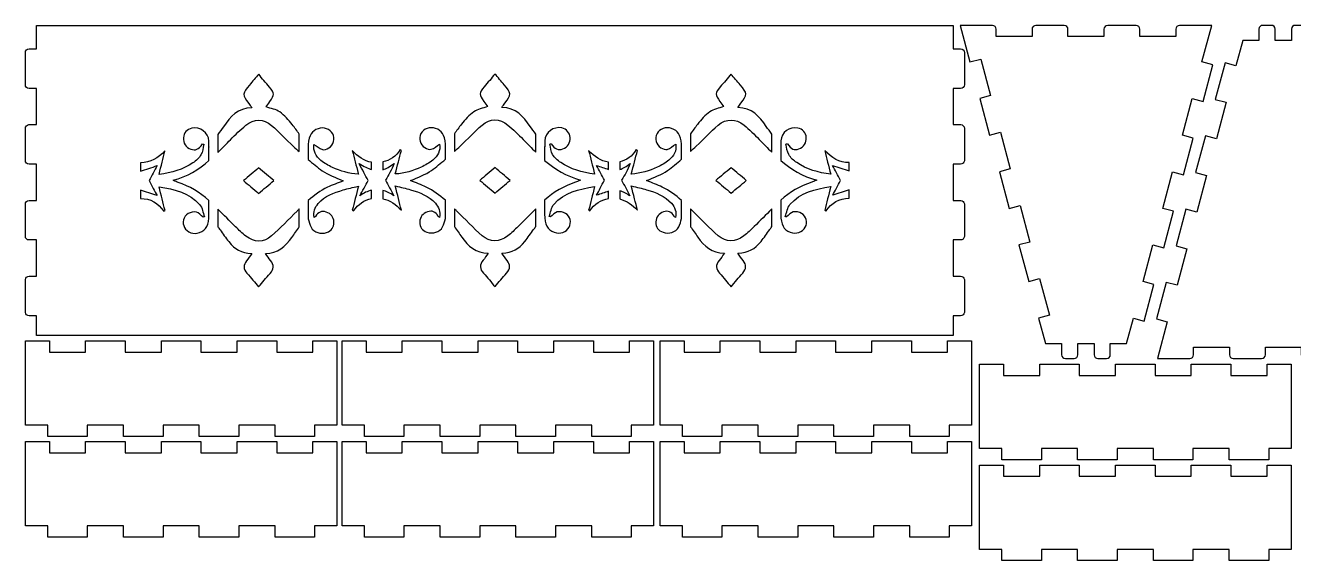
# Model space of a CAD drawing. Extents: x 4 to 934, y -398 to -4.
# Drawn here: x 4.2 to 341.9, y -397.6 to -255.1 of the extents above; entities that cross this region are included whole.
import ezdxf

# ---------------------------------------------------------------- set-up
doc = ezdxf.new("R2010")
doc.units = 0
doc.header["$MEASUREMENT"] = 0
doc.layers.add('LAYER_1', color=7, linetype='CONTINUOUS')

msp = doc.modelspace()

# ---------------------------------------------------------------- linework, layer by layer
at = {"layer": 'LAYER_1'}
for points in [[(4.23, -339.06), (10.63, -339.05), (10.63, -342.05), (20.27, -342.05), (20.27, -339.05), (30.8, -339.05), (30.8, -342.05), (40.45, -342.05), (40.45, -339.05), (50.97, -339.05), (50.97, -342.05), (60.62, -342.05), (60.62, -339.05), (71.14, -339.05), (71.14, -342.05), (80.79, -342.05), (80.79, -339.05), (87.18, -339.06), (87.18, -361.51), (81.23, -361.51), (81.23, -364.51), (70.7, -364.51), (70.7, -361.51), (61.06, -361.51), (61.06, -364.51), (50.53, -364.51), (50.53, -361.51), (40.89, -361.51), (40.89, -364.51), (30.36, -364.51), (30.36, -361.51), (20.71, -361.51), (20.71, -364.51), (10.19, -364.51), (10.19, -361.51), (4.23, -361.51), (4.23, -339.06)], [(88.55, -339.06), (94.95, -339.05), (94.95, -342.05), (104.59, -342.05), (104.59, -339.05), (115.12, -339.05), (115.12, -342.05), (124.77, -342.05), (124.77, -339.05), (135.29, -339.05), (135.29, -342.05), (144.94, -342.05), (144.94, -339.05), (155.46, -339.05), (155.46, -342.05), (165.11, -342.05), (165.11, -339.05), (171.5, -339.06), (171.5, -361.51), (165.55, -361.51), (165.55, -364.51), (155.02, -364.51), (155.02, -361.51), (145.38, -361.51), (145.38, -364.51), (134.85, -364.51), (134.85, -361.51), (125.2, -361.51), (125.21, -364.51), (114.68, -364.51), (114.68, -361.51), (105.03, -361.51), (105.03, -364.51), (94.51, -364.51), (94.51, -361.51), (88.55, -361.51), (88.55, -339.06)], [(173.22, -339.06), (179.61, -339.05), (179.61, -342.05), (189.26, -342.05), (189.26, -339.05), (199.79, -339.05), (199.79, -342.05), (209.43, -342.05), (209.43, -339.05), (219.96, -339.05), (219.96, -342.05), (229.6, -342.05), (229.6, -339.05), (240.13, -339.05), (240.13, -342.05), (249.78, -342.05), (249.78, -339.05), (256.17, -339.06), (256.17, -361.51), (250.22, -361.51), (250.22, -364.51), (239.69, -364.51), (239.69, -361.51), (230.04, -361.51), (230.04, -364.51), (219.52, -364.51), (219.52, -361.51), (209.87, -361.51), (209.87, -364.51), (199.35, -364.51), (199.35, -361.51), (189.7, -361.51), (189.7, -364.51), (179.17, -364.51), (179.17, -361.51), (173.22, -361.51), (173.22, -339.06)], [(258.26, -345.29), (264.66, -345.29), (264.66, -348.29), (274.31, -348.29), (274.31, -345.29), (284.83, -345.29), (284.83, -348.29), (294.48, -348.29), (294.48, -345.29), (305, -345.29), (305, -348.29), (314.65, -348.29), (314.65, -345.29), (325.18, -345.29), (325.18, -348.29), (334.82, -348.29), (334.82, -345.29), (341.22, -345.29), (341.22, -367.74), (335.26, -367.74), (335.26, -370.74), (324.74, -370.74), (324.74, -367.74), (315.09, -367.74), (315.09, -370.74), (304.56, -370.74), (304.56, -367.74), (294.92, -367.74), (294.92, -370.74), (284.39, -370.74), (284.39, -367.74), (274.75, -367.74), (274.75, -370.74), (264.22, -370.74), (264.22, -367.74), (258.26, -367.74), (258.26, -345.29)], [(4.23, -365.87), (10.63, -365.87), (10.63, -368.86), (20.27, -368.86), (20.27, -365.87), (30.8, -365.87), (30.8, -368.86), (40.45, -368.86), (40.45, -365.87), (50.97, -365.87), (50.97, -368.86), (60.62, -368.86), (60.62, -365.87), (71.14, -365.87), (71.14, -368.86), (80.79, -368.86), (80.79, -365.87), (87.18, -365.87), (87.18, -388.32), (81.23, -388.32), (81.23, -391.32), (70.7, -391.32), (70.7, -388.32), (61.06, -388.32), (61.06, -391.32), (50.53, -391.32), (50.53, -388.32), (40.89, -388.32), (40.89, -391.32), (30.36, -391.32), (30.36, -388.32), (20.71, -388.32), (20.71, -391.32), (10.19, -391.32), (10.19, -388.32), (4.23, -388.32), (4.23, -365.87)], [(88.55, -365.87), (94.95, -365.87), (94.95, -368.86), (104.59, -368.86), (104.59, -365.87), (115.12, -365.87), (115.12, -368.86), (124.77, -368.86), (124.77, -365.87), (135.29, -365.87), (135.29, -368.86), (144.94, -368.86), (144.94, -365.87), (155.46, -365.87), (155.46, -368.86), (165.11, -368.86), (165.11, -365.87), (171.5, -365.87), (171.5, -388.32), (165.55, -388.32), (165.55, -391.32), (155.02, -391.32), (155.02, -388.32), (145.38, -388.32), (145.38, -391.32), (134.85, -391.32), (134.85, -388.32), (125.2, -388.32), (125.21, -391.32), (114.68, -391.32), (114.68, -388.32), (105.03, -388.32), (105.03, -391.32), (94.51, -391.32), (94.51, -388.32), (88.55, -388.32), (88.55, -365.87)], [(173.22, -365.87), (179.61, -365.87), (179.61, -368.86), (189.26, -368.86), (189.26, -365.87), (199.79, -365.87), (199.79, -368.86), (209.43, -368.86), (209.43, -365.87), (219.96, -365.87), (219.96, -368.86), (229.6, -368.86), (229.6, -365.87), (240.13, -365.87), (240.13, -368.86), (249.78, -368.86), (249.78, -365.87), (256.17, -365.87), (256.17, -388.32), (250.22, -388.32), (250.22, -391.32), (239.69, -391.32), (239.69, -388.32), (230.04, -388.32), (230.04, -391.32), (219.52, -391.32), (219.52, -388.32), (209.87, -388.32), (209.87, -391.32), (199.35, -391.32), (199.35, -388.32), (189.7, -388.32), (189.7, -391.32), (179.17, -391.32), (179.17, -388.32), (173.22, -388.32), (173.22, -365.87)], [(258.26, -372.1), (264.66, -372.1), (264.66, -375.1), (274.31, -375.1), (274.31, -372.1), (284.83, -372.1), (284.83, -375.1), (294.48, -375.1), (294.48, -372.1), (305, -372.1), (305, -375.1), (314.65, -375.1), (314.65, -372.1), (325.18, -372.1), (325.18, -375.1), (334.82, -375.1), (334.82, -372.1), (341.22, -372.1), (341.22, -394.55), (335.26, -394.55), (335.26, -397.55), (324.74, -397.55), (324.74, -394.55), (315.09, -394.55), (315.09, -397.55), (304.56, -397.55), (304.56, -394.55), (294.92, -394.55), (294.92, -397.55), (284.39, -397.55), (284.39, -394.56), (274.75, -394.56), (274.75, -397.55), (264.22, -397.55), (264.22, -394.56), (258.26, -394.56), (258.26, -372.1)]]:
    msp.add_lwpolyline(points, dxfattribs=at)
for points, knots in [([(251.23, -332.36), (251.23, -332.36), (253.23, -332.36), (253.23, -332.36), (253.75, -332.36), (254.18, -331.96), (254.23, -331.46), (254.23, -331.46), (254.23, -322.73), (254.23, -322.73), (254.18, -322.23), (253.75, -321.83), (253.23, -321.83), (253.23, -321.83), (251.23, -321.83), (251.23, -321.83), (251.23, -321.83), (251.23, -312.19), (251.23, -312.19), (251.23, -312.19), (253.23, -312.19), (253.23, -312.19), (253.75, -312.19), (254.18, -311.8), (254.23, -311.3), (254.23, -311.3), (254.23, -302.56), (254.23, -302.56), (254.18, -302.07), (253.77, -301.68), (253.26, -301.66), (253.26, -301.66), (253.23, -301.66), (253.23, -301.66), (253.23, -301.66), (251.23, -301.66), (251.23, -301.66), (251.23, -301.66), (251.23, -292.02), (251.23, -292.02), (251.23, -292.02), (253.23, -292.02), (253.23, -292.02), (253.75, -292.02), (254.18, -291.62), (254.23, -291.12), (254.23, -291.12), (254.23, -282.49), (254.23, -282.49), (254.23, -281.95), (253.8, -281.51), (253.26, -281.49), (253.26, -281.49), (253.23, -281.49), (253.23, -281.49), (253.23, -281.49), (251.23, -281.49), (251.23, -281.49), (251.23, -281.49), (251.23, -271.85), (251.23, -271.85), (251.23, -271.85), (253.23, -271.85), (253.23, -271.85), (253.78, -271.85), (254.23, -271.4), (254.23, -270.85), (254.23, -270.85), (254.23, -262.32), (254.23, -262.32), (254.23, -261.77), (253.78, -261.32), (253.23, -261.32), (253.23, -261.32), (251.23, -261.32), (251.23, -261.32), (251.23, -261.32), (251.23, -255.06), (251.23, -255.06), (251.23, -255.06), (7.23, -255.06), (7.23, -255.06), (7.23, -255.06), (7.23, -261.32), (7.23, -261.32), (7.23, -261.32), (5.23, -261.32), (5.23, -261.32), (4.68, -261.32), (4.23, -261.77), (4.23, -262.32), (4.23, -262.32), (4.23, -270.85), (4.23, -270.85), (4.23, -271.4), (4.68, -271.85), (5.23, -271.85), (5.23, -271.85), (7.23, -271.85), (7.23, -271.85), (7.23, -271.85), (7.23, -281.49), (7.23, -281.49), (7.23, -281.49), (5.13, -281.49), (5.13, -281.49), (4.62, -281.55), (4.23, -281.97), (4.23, -282.49), (4.23, -282.49), (4.23, -291.02), (4.23, -291.02), (4.23, -291.57), (4.68, -292.02), (5.23, -292.02), (5.23, -292.02), (7.23, -292.02), (7.23, -292.02), (7.23, -292.02), (7.23, -301.66), (7.23, -301.66), (7.23, -301.66), (5.23, -301.66), (5.23, -301.66), (5.23, -301.66), (5.2, -301.66), (5.2, -301.66), (4.66, -301.68), (4.23, -302.12), (4.23, -302.66), (4.23, -302.66), (4.23, -311.19), (4.23, -311.19), (4.23, -311.74), (4.68, -312.19), (5.23, -312.19), (5.23, -312.19), (7.23, -312.19), (7.23, -312.19), (7.23, -312.19), (7.23, -321.83), (7.23, -321.83), (7.23, -321.83), (5.23, -321.83), (5.23, -321.83), (4.71, -321.83), (4.29, -322.23), (4.23, -322.73), (4.23, -322.73), (4.23, -331.46), (4.23, -331.46), (4.29, -331.96), (4.71, -332.36), (5.23, -332.36), (5.23, -332.36), (7.23, -332.36), (7.23, -332.36), (7.23, -332.36), (7.23, -337.64), (7.23, -337.64), (7.23, -337.64), (251.23, -337.64), (251.23, -337.64), (251.23, -337.64), (251.23, -332.36), (251.23, -332.36)], [0, 0, 0, 0, 1, 1, 1, 2, 2, 2, 3, 3, 3, 4, 4, 4, 5, 5, 5, 6, 6, 6, 7, 7, 7, 8, 8, 8, 9, 9, 9, 10, 10, 10, 11, 11, 11, 12, 12, 12, 13, 13, 13, 14, 14, 14, 15, 15, 15, 16, 16, 16, 17, 17, 17, 18, 18, 18, 19, 19, 19, 20, 20, 20, 21, 21, 21, 22, 22, 22, 23, 23, 23, 24, 24, 24, 25, 25, 25, 26, 26, 26, 27, 27, 27, 28, 28, 28, 29, 29, 29, 30, 30, 30, 31, 31, 31, 32, 32, 32, 33, 33, 33, 34, 34, 34, 35, 35, 35, 36, 36, 36, 37, 37, 37, 38, 38, 38, 39, 39, 39, 40, 40, 40, 41, 41, 41, 42, 42, 42, 43, 43, 43, 44, 44, 44, 45, 45, 45, 46, 46, 46, 47, 47, 47, 48, 48, 48, 49, 49, 49, 50, 50, 50, 51, 51, 51, 52, 52, 52, 53, 53, 53, 54, 54, 54, 55, 55, 55, 55]), ([(314.88, -274.55), (314.88, -274.55), (312.27, -284.29), (312.27, -284.29), (312.27, -284.29), (315.17, -285.06), (315.17, -285.06), (315.17, -285.06), (312.56, -294.81), (312.56, -294.81), (312.56, -294.81), (309.66, -294.03), (309.66, -294.03), (309.66, -294.03), (307.05, -303.77), (307.05, -303.77), (307.05, -303.77), (309.95, -304.55), (309.95, -304.55), (309.95, -304.55), (307.34, -314.29), (307.34, -314.29), (307.34, -314.29), (304.44, -313.51), (304.44, -313.51), (304.44, -313.51), (301.82, -323.25), (301.82, -323.25), (301.82, -323.25), (304.72, -324.03), (304.72, -324.03), (304.72, -324.03), (302.11, -333.77), (302.11, -333.77), (302.11, -333.77), (299.22, -332.99), (299.22, -332.99), (299.22, -332.99), (297.41, -339.74), (297.41, -339.74), (297.41, -339.74), (293.09, -339.74), (293.09, -339.74), (293.09, -339.74), (293.09, -342.74), (293.09, -342.74), (293.09, -343.29), (292.64, -343.74), (292.09, -343.74), (292.09, -343.74), (289.77, -343.74), (289.77, -343.74), (289.21, -343.74), (288.77, -343.29), (288.77, -342.74), (288.77, -342.74), (288.77, -339.74), (288.77, -339.74), (288.77, -339.74), (284.44, -339.74), (284.44, -339.74), (284.44, -339.74), (284.44, -342.74), (284.44, -342.74), (284.44, -343.29), (284, -343.74), (283.45, -343.74), (283.45, -343.74), (281.12, -343.74), (281.12, -343.74), (280.57, -343.74), (280.12, -343.29), (280.12, -342.74), (280.12, -342.74), (280.12, -339.74), (280.12, -339.74), (280.12, -339.74), (275.8, -339.74), (275.8, -339.74), (275.8, -339.74), (274, -333), (274, -333), (274, -333), (276.89, -332.22), (276.89, -332.22), (276.89, -332.22), (274.28, -322.48), (274.28, -322.48), (274.28, -322.48), (271.38, -323.25), (271.38, -323.25), (271.38, -323.25), (268.77, -313.51), (268.77, -313.51), (268.77, -313.51), (271.68, -312.74), (271.68, -312.74), (271.68, -312.74), (269.06, -302.99), (269.06, -302.99), (269.06, -302.99), (266.16, -303.77), (266.16, -303.77), (266.16, -303.77), (263.55, -294.03), (263.55, -294.03), (263.55, -294.03), (266.45, -293.25), (266.45, -293.25), (266.45, -293.25), (263.84, -283.51), (263.84, -283.51), (263.84, -283.51), (260.95, -284.29), (260.95, -284.29), (260.95, -284.29), (258.33, -274.55), (258.33, -274.55), (258.33, -274.55), (261.23, -273.77), (261.23, -273.77), (261.23, -273.77), (258.62, -264.03), (258.62, -264.03), (258.62, -264.03), (255.72, -264.8), (255.72, -264.8), (255.72, -264.8), (253.11, -255.06), (253.11, -255.06), (253.11, -255.06), (261.68, -255.06), (261.68, -255.06), (261.68, -255.06), (261.69, -255.06), (261.69, -255.06), (262.24, -255.07), (262.68, -255.51), (262.68, -256.06), (262.68, -256.06), (262.68, -258.06), (262.68, -258.06), (262.68, -258.06), (272.25, -258.06), (272.25, -258.06), (272.25, -258.06), (272.25, -256.06), (272.25, -256.06), (272.25, -255.51), (272.7, -255.06), (273.25, -255.06), (273.25, -255.06), (280.82, -255.06), (280.82, -255.06), (281.38, -255.06), (281.82, -255.51), (281.82, -256.06), (281.82, -256.06), (281.82, -258.06), (281.82, -258.06), (281.82, -258.06), (291.39, -258.06), (291.39, -258.06), (291.39, -258.06), (291.39, -256.06), (291.39, -256.06), (291.39, -255.51), (291.84, -255.06), (292.39, -255.06), (292.39, -255.06), (299.96, -255.06), (299.96, -255.06), (300.52, -255.06), (300.96, -255.51), (300.96, -256.06), (300.96, -256.06), (300.96, -258.06), (300.96, -258.06), (300.96, -258.06), (310.53, -258.06), (310.53, -258.06), (310.53, -258.06), (310.53, -256.06), (310.53, -256.06), (310.53, -255.51), (310.97, -255.07), (311.52, -255.06), (311.52, -255.06), (311.53, -255.06), (311.53, -255.06), (311.53, -255.06), (320.1, -255.06), (320.1, -255.06), (320.1, -255.06), (317.49, -264.8), (317.49, -264.8), (317.49, -264.8), (320.39, -265.58), (320.39, -265.58), (320.39, -265.58), (317.77, -275.32), (317.77, -275.32), (317.77, -275.32), (314.88, -274.55), (314.88, -274.55)], [0, 0, 0, 0, 1, 1, 1, 2, 2, 2, 3, 3, 3, 4, 4, 4, 5, 5, 5, 6, 6, 6, 7, 7, 7, 8, 8, 8, 9, 9, 9, 10, 10, 10, 11, 11, 11, 12, 12, 12, 13, 13, 13, 14, 14, 14, 15, 15, 15, 16, 16, 16, 17, 17, 17, 18, 18, 18, 19, 19, 19, 20, 20, 20, 21, 21, 21, 22, 22, 22, 23, 23, 23, 24, 24, 24, 25, 25, 25, 26, 26, 26, 27, 27, 27, 28, 28, 28, 29, 29, 29, 30, 30, 30, 31, 31, 31, 32, 32, 32, 33, 33, 33, 34, 34, 34, 35, 35, 35, 36, 36, 36, 37, 37, 37, 38, 38, 38, 39, 39, 39, 40, 40, 40, 41, 41, 41, 42, 42, 42, 43, 43, 43, 44, 44, 44, 45, 45, 45, 46, 46, 46, 47, 47, 47, 48, 48, 48, 49, 49, 49, 50, 50, 50, 51, 51, 51, 52, 52, 52, 53, 53, 53, 54, 54, 54, 55, 55, 55, 56, 56, 56, 57, 57, 57, 58, 58, 58, 59, 59, 59, 60, 60, 60, 61, 61, 61, 62, 62, 62, 63, 63, 63, 64, 64, 64, 65, 65, 65, 66, 66, 66, 67, 67, 67, 68, 68, 68, 68]), ([(310.88, -324.25), (310.88, -324.25), (313.49, -314.51), (313.49, -314.51), (313.49, -314.51), (310.6, -313.73), (310.6, -313.73), (310.6, -313.73), (313.21, -303.99), (313.21, -303.99), (313.21, -303.99), (316.1, -304.77), (316.1, -304.77), (316.1, -304.77), (318.72, -295.03), (318.72, -295.03), (318.72, -295.03), (315.81, -294.25), (315.81, -294.25), (315.81, -294.25), (318.43, -284.51), (318.43, -284.51), (318.43, -284.51), (321.33, -285.28), (321.33, -285.28), (321.33, -285.28), (323.94, -275.54), (323.94, -275.54), (323.94, -275.54), (321.04, -274.77), (321.04, -274.77), (321.04, -274.77), (323.65, -265.02), (323.65, -265.02), (323.65, -265.02), (326.54, -265.8), (326.54, -265.8), (326.54, -265.8), (328.35, -259.06), (328.35, -259.06), (328.35, -259.06), (332.67, -259.06), (332.67, -259.06), (332.67, -259.06), (332.67, -256.06), (332.67, -256.06), (332.67, -255.5), (333.12, -255.06), (333.67, -255.06), (333.67, -255.06), (336, -255.06), (336, -255.06), (336.55, -255.06), (336.99, -255.5), (336.99, -256.06), (336.99, -256.06), (336.99, -259.06), (336.99, -259.06), (336.99, -259.06), (341.32, -259.06), (341.32, -259.06), (341.32, -259.06), (341.32, -256.06), (341.32, -256.06), (341.32, -255.5), (341.76, -255.06), (342.32, -255.06), (342.32, -255.06), (344.64, -255.06), (344.64, -255.06), (345.19, -255.06), (345.64, -255.5), (345.64, -256.06), (345.64, -256.06), (345.64, -259.06), (345.64, -259.06), (345.64, -259.06), (349.96, -259.06), (349.96, -259.06), (349.96, -259.06), (351.76, -265.8), (351.76, -265.8), (351.76, -265.8), (348.87, -266.57), (348.87, -266.57), (348.87, -266.57), (351.48, -276.32), (351.48, -276.32), (351.48, -276.32), (354.38, -275.54), (354.38, -275.54), (354.38, -275.54), (356.99, -285.28), (356.99, -285.28), (356.99, -285.28), (354.09, -286.06), (354.09, -286.06), (354.09, -286.06), (356.7, -295.8), (356.7, -295.8), (356.7, -295.8), (359.6, -295.03), (359.6, -295.03), (359.6, -295.03), (362.21, -304.77), (362.21, -304.77), (362.21, -304.77), (359.31, -305.54), (359.31, -305.54), (359.31, -305.54), (361.92, -315.29), (361.92, -315.29), (361.92, -315.29), (364.82, -314.51), (364.82, -314.51), (364.82, -314.51), (367.43, -324.25), (367.43, -324.25), (367.43, -324.25), (364.53, -325.03), (364.53, -325.03), (364.53, -325.03), (367.14, -334.77), (367.14, -334.77), (367.14, -334.77), (370.04, -333.99), (370.04, -333.99), (370.04, -333.99), (372.65, -343.73), (372.65, -343.73), (372.65, -343.73), (364.08, -343.74), (364.08, -343.74), (364.08, -343.74), (364.07, -343.74), (364.07, -343.74), (363.52, -343.73), (363.08, -343.29), (363.08, -342.74), (363.08, -342.74), (363.08, -340.74), (363.08, -340.74), (363.08, -340.74), (353.51, -340.74), (353.51, -340.74), (353.51, -340.74), (353.51, -342.74), (353.51, -342.74), (353.51, -343.29), (353.06, -343.74), (352.51, -343.74), (352.51, -343.74), (344.94, -343.74), (344.94, -343.74), (344.38, -343.74), (343.94, -343.29), (343.94, -342.74), (343.94, -342.74), (343.94, -340.74), (343.94, -340.74), (343.94, -340.74), (334.37, -340.74), (334.37, -340.74), (334.37, -340.74), (334.37, -342.74), (334.37, -342.74), (334.37, -343.29), (333.92, -343.74), (333.37, -343.74), (333.37, -343.74), (325.8, -343.74), (325.8, -343.74), (325.25, -343.74), (324.8, -343.29), (324.8, -342.74), (324.8, -342.74), (324.8, -340.74), (324.8, -340.74), (324.8, -340.74), (315.23, -340.74), (315.23, -340.74), (315.23, -340.74), (315.23, -342.74), (315.23, -342.74), (315.23, -343.29), (314.79, -343.73), (314.24, -343.74), (314.24, -343.74), (314.23, -343.74), (314.23, -343.74), (314.23, -343.74), (305.66, -343.73), (305.66, -343.73), (305.66, -343.73), (308.27, -333.99), (308.27, -333.99), (308.27, -333.99), (305.37, -333.22), (305.37, -333.22), (305.37, -333.22), (307.99, -323.47), (307.99, -323.47), (307.99, -323.47), (310.88, -324.25), (310.88, -324.25)], [0, 0, 0, 0, 1, 1, 1, 2, 2, 2, 3, 3, 3, 4, 4, 4, 5, 5, 5, 6, 6, 6, 7, 7, 7, 8, 8, 8, 9, 9, 9, 10, 10, 10, 11, 11, 11, 12, 12, 12, 13, 13, 13, 14, 14, 14, 15, 15, 15, 16, 16, 16, 17, 17, 17, 18, 18, 18, 19, 19, 19, 20, 20, 20, 21, 21, 21, 22, 22, 22, 23, 23, 23, 24, 24, 24, 25, 25, 25, 26, 26, 26, 27, 27, 27, 28, 28, 28, 29, 29, 29, 30, 30, 30, 31, 31, 31, 32, 32, 32, 33, 33, 33, 34, 34, 34, 35, 35, 35, 36, 36, 36, 37, 37, 37, 38, 38, 38, 39, 39, 39, 40, 40, 40, 41, 41, 41, 42, 42, 42, 43, 43, 43, 44, 44, 44, 45, 45, 45, 46, 46, 46, 47, 47, 47, 48, 48, 48, 49, 49, 49, 50, 50, 50, 51, 51, 51, 52, 52, 52, 53, 53, 53, 54, 54, 54, 55, 55, 55, 56, 56, 56, 57, 57, 57, 58, 58, 58, 59, 59, 59, 60, 60, 60, 61, 61, 61, 62, 62, 62, 63, 63, 63, 64, 64, 64, 65, 65, 65, 66, 66, 66, 67, 67, 67, 68, 68, 68, 68]), ([(64.56, -277.01), (64.19, -276.5), (63.95, -276.17), (63.7, -275.84), (61.97, -273.55), (61.99, -273.15), (63.89, -270.95), (64.72, -269.98), (65.56, -269.01), (66.36, -268.08), (66.81, -268.63), (67.28, -269.21), (67.75, -269.78), (68.23, -270.35), (68.74, -270.9), (69.21, -271.48), (70.61, -273.22), (70.61, -273.49), (69.31, -275.36), (68.95, -275.88), (68.58, -276.4), (68.33, -276.76), (69.61, -277.21), (70.97, -277.41), (71.97, -278.11), (73.23, -279.01), (74.3, -280.24), (75.27, -281.46), (75.92, -282.29), (76.55, -283.14), (77.17, -284.01), (77.17, -284.01), (77.17, -288.68), (77.17, -288.68), (76.65, -288.21), (76.14, -287.75), (75.62, -287.29), (73.62, -285.48), (71.82, -283.44), (69.78, -281.69), (67.63, -279.85), (65.09, -279.88), (62.9, -281.67), (61.46, -282.84), (60.14, -284.17), (58.84, -285.49), (57.73, -286.63), (56.62, -287.77), (55.49, -288.88), (55.49, -288.88), (55.49, -284.11), (55.49, -284.11), (55.99, -283.4), (56.48, -282.71), (56.96, -282.03), (58.79, -279.38), (60.8, -276.99), (64.56, -277.01)], [0, 0, 0, 0, 1, 1, 1, 2, 2, 2, 3, 3, 3, 4, 4, 4, 5, 5, 5, 6, 6, 6, 7, 7, 7, 8, 8, 8, 9, 9, 9, 10, 10, 10, 11, 11, 11, 12, 12, 12, 13, 13, 13, 14, 14, 14, 15, 15, 15, 16, 16, 16, 17, 17, 17, 18, 18, 18, 19, 19, 19, 19]), ([(131.72, -270.87), (133.62, -273.08), (133.64, -273.48), (131.91, -275.76), (131.66, -276.09), (131.42, -276.43), (131.05, -276.94), (134.81, -276.92), (136.81, -279.31), (138.65, -281.95), (139.13, -282.64), (139.61, -283.33), (140.12, -284.03), (140.12, -284.03), (140.12, -288.81), (140.12, -288.81), (138.98, -287.7), (137.88, -286.56), (136.77, -285.42), (135.47, -284.1), (134.15, -282.77), (132.71, -281.6), (130.52, -279.81), (127.98, -279.77), (125.82, -281.62), (123.78, -283.37), (121.99, -285.41), (119.98, -287.21), (119.47, -287.68), (118.96, -288.14), (118.44, -288.6), (118.44, -288.6), (118.44, -283.94), (118.44, -283.94), (119.06, -283.07), (119.68, -282.22), (120.34, -281.39), (121.31, -280.17), (122.38, -278.94), (123.64, -278.04), (124.64, -277.33), (126, -277.13), (127.28, -276.68), (127.02, -276.32), (126.66, -275.81), (126.3, -275.29), (125, -273.42), (125, -273.14), (126.4, -271.41), (126.86, -270.82), (127.37, -270.28), (127.85, -269.71), (128.33, -269.14), (128.79, -268.56), (129.24, -268.01), (130.05, -268.94), (130.88, -269.91), (131.72, -270.87)], [0, 0, 0, 0, 1, 1, 1, 2, 2, 2, 3, 3, 3, 4, 4, 4, 5, 5, 5, 6, 6, 6, 7, 7, 7, 8, 8, 8, 9, 9, 9, 10, 10, 10, 11, 11, 11, 12, 12, 12, 13, 13, 13, 14, 14, 14, 15, 15, 15, 16, 16, 16, 17, 17, 17, 18, 18, 18, 19, 19, 19, 19]), ([(194.57, -270.89), (196.48, -273.1), (196.49, -273.5), (194.76, -275.78), (194.51, -276.11), (194.27, -276.44), (193.9, -276.96), (197.66, -276.94), (199.66, -279.32), (201.5, -281.97), (201.98, -282.66), (202.47, -283.34), (202.97, -284.05), (202.97, -284.05), (202.97, -288.82), (202.97, -288.82), (201.83, -287.72), (200.73, -286.57), (199.62, -285.44), (198.32, -284.11), (197, -282.78), (195.57, -281.61), (193.37, -279.82), (190.83, -279.79), (188.68, -281.63), (186.63, -283.38), (184.84, -285.43), (182.84, -287.23), (182.32, -287.69), (181.81, -288.16), (181.3, -288.62), (181.3, -288.62), (181.3, -283.96), (181.3, -283.96), (181.92, -283.09), (182.54, -282.24), (183.19, -281.41), (184.16, -280.18), (185.23, -278.95), (186.49, -278.06), (187.49, -277.35), (188.86, -277.15), (190.13, -276.7), (189.88, -276.34), (189.51, -275.82), (189.16, -275.31), (187.85, -273.44), (187.85, -273.16), (189.25, -271.42), (189.72, -270.84), (190.23, -270.3), (190.71, -269.73), (191.18, -269.16), (191.65, -268.58), (192.1, -268.03), (192.9, -268.96), (193.74, -269.93), (194.57, -270.89)], [0, 0, 0, 0, 1, 1, 1, 2, 2, 2, 3, 3, 3, 4, 4, 4, 5, 5, 5, 6, 6, 6, 7, 7, 7, 8, 8, 8, 9, 9, 9, 10, 10, 10, 11, 11, 11, 12, 12, 12, 13, 13, 13, 14, 14, 14, 15, 15, 15, 16, 16, 16, 17, 17, 17, 18, 18, 18, 19, 19, 19, 19]), ([(46.59, -308.85), (45.93, -307.61), (46.29, -305.93), (47.57, -305.17), (48.19, -304.82), (49.1, -304.63), (49.77, -304.79), (50.43, -304.95), (50.97, -305.64), (51.55, -306.1), (51.67, -306.07), (51.78, -306.04), (51.9, -306.01), (51.5, -304.92), (51.37, -303.62), (50.66, -302.8), (47.88, -299.59), (43.99, -298.73), (39.81, -298.01), (40.39, -300.3), (40.9, -302.32), (41.41, -304.34), (41.31, -304.41), (41.21, -304.48), (41.11, -304.55), (39.57, -302.35), (37.54, -301.13), (34.87, -301.15), (34.87, -301.15), (34.87, -298.91), (34.87, -298.91), (36.34, -299.39), (37.8, -299.87), (39.28, -300.35), (38.67, -299.18), (37.95, -297.79), (37.22, -296.37), (37.91, -295.07), (38.66, -293.66), (39.34, -292.4), (37.84, -292.89), (36.35, -293.39), (34.87, -293.88), (34.87, -293.88), (34.87, -291.64), (34.87, -291.64), (37.56, -291.69), (39.56, -290.36), (41.4, -288.49), (40.9, -290.49), (40.39, -292.49), (39.82, -294.73), (43.19, -294.34), (46.16, -293.41), (48.84, -291.66), (49.67, -291.12), (50.48, -290.37), (50.98, -289.52), (51.46, -288.71), (51.52, -287.66), (51.76, -286.72), (51.63, -286.69), (51.49, -286.66), (51.36, -286.64), (50.36, -288.1), (49.55, -288.46), (48.26, -288.01), (46.98, -287.56), (46.22, -286.37), (46.31, -284.96), (46.4, -283.72), (47.29, -282.73), (48.56, -282.45), (50.76, -281.96), (52.95, -283.61), (53.09, -285.85), (53.11, -286.28), (53.09, -286.7), (53.09, -287.46), (53.1, -287.45), (53.1, -287.44), (53.11, -287.43), (53.11, -287.43), (53.11, -291.07), (53.11, -291.07), (50.41, -293.38), (47.39, -295.33), (43.54, -296.31), (44.24, -296.61), (44.55, -296.76), (44.87, -296.87), (47.97, -297.88), (50.72, -299.5), (53.11, -301.68), (53.11, -301.68), (53.11, -305.42), (53.11, -305.42), (53.09, -308.23), (52.36, -309.52), (50.59, -310.2), (49.04, -310.78), (47.3, -310.2), (46.59, -308.85)], [0, 0, 0, 0, 1, 1, 1, 2, 2, 2, 3, 3, 3, 4, 4, 4, 5, 5, 5, 6, 6, 6, 7, 7, 7, 8, 8, 8, 9, 9, 9, 10, 10, 10, 11, 11, 11, 12, 12, 12, 13, 13, 13, 14, 14, 14, 15, 15, 15, 16, 16, 16, 17, 17, 17, 18, 18, 18, 19, 19, 19, 20, 20, 20, 21, 21, 21, 22, 22, 22, 23, 23, 23, 24, 24, 24, 25, 25, 25, 26, 26, 26, 27, 27, 27, 28, 28, 28, 29, 29, 29, 30, 30, 30, 31, 31, 31, 32, 32, 32, 33, 33, 33, 34, 34, 34, 34]), ([(84.65, -298.17), (85.97, -297.53), (87.37, -297.05), (88.82, -296.46), (86.86, -295.53), (84.85, -294.92), (83.25, -293.75), (81.97, -292.81), (80.74, -291.81), (79.54, -290.77), (79.54, -290.77), (79.54, -286.73), (79.54, -286.73), (79.76, -284.26), (80.51, -283.13), (82.16, -282.56), (83.64, -282.05), (85.41, -282.66), (86.06, -283.9), (86.75, -285.23), (86.34, -286.89), (85.02, -287.69), (84.52, -287.98), (83.8, -288.29), (83.33, -288.13), (82.52, -287.86), (81.84, -287.24), (81.07, -286.75), (80.78, -288.49), (81.57, -289.91), (82.92, -291), (83.85, -291.75), (84.91, -292.38), (86, -292.87), (88.13, -293.82), (90.34, -294.58), (92.89, -294.68), (92.89, -294.68), (92.84, -294.51), (92.84, -294.51), (92.3, -292.39), (91.79, -290.38), (91.28, -288.38), (92.76, -289.96), (94.4, -291.17), (96.39, -291.52), (96.39, -291.52), (96.39, -293.46), (96.39, -293.46), (95.42, -293.17), (94.35, -292.62), (93.07, -291.79), (93.99, -293.55), (94.73, -294.95), (95.49, -296.38), (94.78, -297.67), (94.01, -299.07), (93.25, -300.47), (94.31, -299.69), (95.36, -299.19), (96.39, -298.95), (96.39, -298.95), (96.39, -301.19), (96.39, -301.19), (94.43, -301.54), (92.85, -302.64), (91.61, -304.42), (91.5, -304.36), (91.39, -304.3), (91.28, -304.24), (91.8, -302.21), (92.31, -300.17), (92.9, -297.87), (91.37, -298.25), (90.08, -298.51), (88.84, -298.88), (86.38, -299.61), (83.98, -300.49), (82.21, -302.49), (81.29, -303.52), (80.8, -304.71), (81.13, -306.25), (81.33, -306.07), (81.46, -306.01), (81.52, -305.91), (82.14, -304.77), (83.08, -304.33), (84.32, -304.76), (85.57, -305.2), (86.33, -306.06), (86.36, -307.45), (86.38, -308.83), (85.75, -309.76), (84.44, -310.21), (82.9, -310.73), (81.08, -310.21), (80.28, -308.79), (79.91, -308.12), (79.73, -307.33), (79.54, -306.55), (79.54, -306.55), (79.54, -301.7), (79.54, -301.7), (81.1, -300.33), (82.75, -299.09), (84.65, -298.17)], [0, 0, 0, 0, 1, 1, 1, 2, 2, 2, 3, 3, 3, 4, 4, 4, 5, 5, 5, 6, 6, 6, 7, 7, 7, 8, 8, 8, 9, 9, 9, 10, 10, 10, 11, 11, 11, 12, 12, 12, 13, 13, 13, 14, 14, 14, 15, 15, 15, 16, 16, 16, 17, 17, 17, 18, 18, 18, 19, 19, 19, 20, 20, 20, 21, 21, 21, 22, 22, 22, 23, 23, 23, 24, 24, 24, 25, 25, 25, 26, 26, 26, 27, 27, 27, 28, 28, 28, 29, 29, 29, 30, 30, 30, 31, 31, 31, 32, 32, 32, 33, 33, 33, 34, 34, 34, 35, 35, 35, 35]), ([(112.36, -293.67), (110.76, -294.84), (108.75, -295.46), (106.79, -296.39), (108.24, -296.98), (109.63, -297.46), (110.95, -298.1), (112.85, -299.02), (114.51, -300.26), (116.06, -301.63), (116.06, -301.63), (116.06, -306.48), (116.06, -306.48), (115.87, -307.26), (115.7, -308.05), (115.33, -308.72), (114.53, -310.14), (112.7, -310.65), (111.16, -310.13), (109.85, -309.69), (109.23, -308.76), (109.25, -307.38), (109.28, -305.99), (110.04, -305.13), (111.29, -304.69), (112.52, -304.25), (113.46, -304.7), (114.09, -305.83), (114.15, -305.94), (114.27, -306), (114.47, -306.18), (114.8, -304.64), (114.31, -303.45), (113.4, -302.42), (111.63, -300.42), (109.23, -299.54), (106.77, -298.81), (105.52, -298.44), (104.24, -298.17), (102.71, -297.79), (103.32, -300.23), (103.83, -302.24), (104.34, -304.25), (102.89, -302.73), (101.32, -301.6), (99.39, -301.21), (99.39, -301.21), (99.39, -299), (99.39, -299), (100.36, -299.25), (101.34, -299.73), (102.33, -300.44), (101.59, -299.02), (100.84, -297.61), (100.12, -296.26), (100.53, -295.56), (100.95, -294.9), (101.31, -294.2), (101.68, -293.47), (102, -292.71), (102.4, -291.83), (101.28, -292.65), (100.32, -293.2), (99.39, -293.48), (99.39, -293.48), (99.39, -291.42), (99.39, -291.42), (101.28, -291.03), (102.9, -290.02), (104.02, -288.12), (104.13, -288.2), (104.23, -288.29), (104.34, -288.37), (103.81, -290.39), (103.29, -292.41), (102.71, -294.61), (105.27, -294.51), (107.48, -293.75), (109.61, -292.8), (110.7, -292.31), (111.76, -291.67), (112.69, -290.93), (114.04, -289.84), (114.83, -288.41), (114.53, -286.67), (113.77, -287.17), (113.08, -287.79), (112.28, -288.06), (111.81, -288.22), (111.08, -287.91), (110.59, -287.61), (109.27, -286.82), (108.86, -285.16), (109.55, -283.83), (110.2, -282.59), (111.97, -281.98), (113.45, -282.49), (115.1, -283.05), (115.85, -284.18), (116.06, -286.66), (116.06, -286.66), (116.06, -290.7), (116.06, -290.7), (114.86, -291.74), (113.64, -292.74), (112.36, -293.67)], [0, 0, 0, 0, 1, 1, 1, 2, 2, 2, 3, 3, 3, 4, 4, 4, 5, 5, 5, 6, 6, 6, 7, 7, 7, 8, 8, 8, 9, 9, 9, 10, 10, 10, 11, 11, 11, 12, 12, 12, 13, 13, 13, 14, 14, 14, 15, 15, 15, 16, 16, 16, 17, 17, 17, 18, 18, 18, 19, 19, 19, 20, 20, 20, 21, 21, 21, 22, 22, 22, 23, 23, 23, 24, 24, 24, 25, 25, 25, 26, 26, 26, 27, 27, 27, 28, 28, 28, 29, 29, 29, 30, 30, 30, 31, 31, 31, 32, 32, 32, 33, 33, 33, 34, 34, 34, 35, 35, 35, 35]), ([(142.52, -285.78), (142.65, -283.54), (144.85, -281.89), (147.04, -282.37), (148.32, -282.66), (149.2, -283.65), (149.29, -284.89), (149.39, -286.29), (148.63, -287.48), (147.34, -287.93), (146.06, -288.39), (145.24, -288.03), (144.24, -286.56), (144.11, -286.59), (143.98, -286.62), (143.84, -286.65), (144.09, -287.59), (144.15, -288.64), (144.62, -289.45), (145.13, -290.29), (145.93, -291.04), (146.77, -291.59), (149.44, -293.33), (152.41, -294.27), (155.79, -294.66), (155.21, -292.42), (154.71, -290.42), (154.2, -288.41), (155.75, -289.99), (157.41, -291.17), (159.49, -291.48), (159.49, -291.48), (159.49, -293.39), (159.49, -293.39), (158.42, -293.04), (157.35, -292.68), (156.27, -292.33), (156.94, -293.59), (157.7, -295), (158.39, -296.3), (157.65, -297.72), (156.93, -299.1), (156.33, -300.27), (157.38, -299.93), (158.44, -299.58), (159.49, -299.24), (159.49, -299.24), (159.49, -301.16), (159.49, -301.16), (157.43, -301.48), (155.78, -302.63), (154.49, -304.47), (154.39, -304.4), (154.29, -304.33), (154.2, -304.26), (154.71, -302.24), (155.21, -300.23), (155.8, -297.93), (151.62, -298.66), (147.72, -299.52), (144.94, -302.73), (144.24, -303.54), (144.1, -304.85), (143.7, -305.93), (143.82, -305.97), (143.94, -305.99), (144.05, -306.03), (144.64, -305.57), (145.17, -304.87), (145.83, -304.72), (146.51, -304.56), (147.42, -304.74), (148.03, -305.1), (149.31, -305.86), (149.67, -307.54), (149.01, -308.78), (148.3, -310.12), (146.56, -310.71), (145.02, -310.12), (143.24, -309.45), (142.51, -308.16), (142.49, -305.34), (142.49, -305.34), (142.49, -301.6), (142.49, -301.6), (144.88, -299.42), (147.63, -297.81), (150.73, -296.8), (151.06, -296.69), (151.37, -296.53), (152.07, -296.24), (148.22, -295.25), (145.19, -293.31), (142.49, -290.99), (142.49, -290.99), (142.49, -287.35), (142.49, -287.35), (142.5, -287.36), (142.51, -287.37), (142.51, -287.38), (142.51, -286.63), (142.49, -286.2), (142.52, -285.78)], [0, 0, 0, 0, 1, 1, 1, 2, 2, 2, 3, 3, 3, 4, 4, 4, 5, 5, 5, 6, 6, 6, 7, 7, 7, 8, 8, 8, 9, 9, 9, 10, 10, 10, 11, 11, 11, 12, 12, 12, 13, 13, 13, 14, 14, 14, 15, 15, 15, 16, 16, 16, 17, 17, 17, 18, 18, 18, 19, 19, 19, 20, 20, 20, 21, 21, 21, 22, 22, 22, 23, 23, 23, 24, 24, 24, 25, 25, 25, 26, 26, 26, 27, 27, 27, 28, 28, 28, 29, 29, 29, 30, 30, 30, 31, 31, 31, 32, 32, 32, 33, 33, 33, 34, 34, 34, 34]), ([(175.21, -293.69), (173.61, -294.86), (171.6, -295.47), (169.64, -296.4), (171.09, -296.99), (172.48, -297.48), (173.81, -298.12), (175.7, -299.04), (177.36, -300.27), (178.91, -301.64), (178.91, -301.64), (178.91, -306.49), (178.91, -306.49), (178.73, -307.28), (178.55, -308.06), (178.18, -308.73), (177.38, -310.16), (175.56, -310.67), (174.02, -310.15), (172.71, -309.7), (172.08, -308.77), (172.11, -307.4), (172.13, -306.01), (172.9, -305.15), (174.14, -304.71), (175.38, -304.27), (176.31, -304.71), (176.94, -305.85), (177, -305.95), (177.13, -306.02), (177.32, -306.2), (177.66, -304.66), (177.16, -303.47), (176.25, -302.43), (174.48, -300.43), (172.08, -299.56), (169.62, -298.82), (168.37, -298.45), (167.09, -298.19), (165.56, -297.81), (166.18, -300.25), (166.68, -302.25), (167.19, -304.26), (165.81, -302.81), (164.31, -301.72), (162.5, -301.28), (162.5, -301.28), (162.5, -299.11), (162.5, -299.11), (163.39, -299.38), (164.3, -299.82), (165.18, -300.45), (164.44, -299.04), (163.7, -297.63), (162.98, -296.27), (163.38, -295.58), (163.8, -294.91), (164.16, -294.21), (164.53, -293.49), (164.85, -292.73), (165.26, -291.84), (164.23, -292.59), (163.34, -293.14), (162.5, -293.47), (162.5, -293.47), (162.5, -291.35), (162.5, -291.35), (164.28, -290.94), (165.8, -289.97), (166.87, -288.14), (166.98, -288.22), (167.09, -288.31), (167.19, -288.39), (166.67, -290.41), (166.14, -292.43), (165.56, -294.63), (168.12, -294.53), (170.33, -293.76), (172.47, -292.81), (173.55, -292.33), (174.61, -291.69), (175.54, -290.94), (176.89, -289.85), (177.68, -288.43), (177.39, -286.69), (176.62, -287.18), (175.93, -287.81), (175.13, -288.08), (174.66, -288.23), (173.94, -287.93), (173.44, -287.63), (172.12, -286.83), (171.71, -285.18), (172.4, -283.85), (173.05, -282.6), (174.82, -281.99), (176.3, -282.5), (177.95, -283.07), (178.7, -284.2), (178.91, -286.68), (178.91, -286.68), (178.91, -290.72), (178.91, -290.72), (177.71, -291.76), (176.49, -292.76), (175.21, -293.69)], [0, 0, 0, 0, 1, 1, 1, 2, 2, 2, 3, 3, 3, 4, 4, 4, 5, 5, 5, 6, 6, 6, 7, 7, 7, 8, 8, 8, 9, 9, 9, 10, 10, 10, 11, 11, 11, 12, 12, 12, 13, 13, 13, 14, 14, 14, 15, 15, 15, 16, 16, 16, 17, 17, 17, 18, 18, 18, 19, 19, 19, 20, 20, 20, 21, 21, 21, 22, 22, 22, 23, 23, 23, 24, 24, 24, 25, 25, 25, 26, 26, 26, 27, 27, 27, 28, 28, 28, 29, 29, 29, 30, 30, 30, 31, 31, 31, 32, 32, 32, 33, 33, 33, 34, 34, 34, 35, 35, 35, 35]), ([(209.9, -282.39), (211.17, -282.67), (212.06, -283.67), (212.15, -284.91), (212.24, -286.31), (211.48, -287.5), (210.19, -287.96), (208.91, -288.41), (208.1, -288.05), (207.1, -286.58), (206.96, -286.61), (206.83, -286.64), (206.7, -286.66), (206.94, -287.61), (207, -288.66), (207.48, -289.47), (207.98, -290.31), (208.79, -291.06), (209.62, -291.61), (212.29, -293.35), (215.27, -294.29), (218.64, -294.68), (218.07, -292.44), (217.56, -290.44), (217.06, -288.43), (218.89, -290.31), (220.9, -291.64), (223.59, -291.58), (223.59, -291.58), (223.59, -293.82), (223.59, -293.82), (222.1, -293.33), (220.62, -292.84), (219.12, -292.34), (219.8, -293.61), (220.55, -295.02), (221.24, -296.32), (220.51, -297.74), (219.79, -299.12), (219.18, -300.29), (220.66, -299.81), (222.13, -299.33), (223.59, -298.85), (223.59, -298.85), (223.59, -301.09), (223.59, -301.09), (220.92, -301.08), (218.88, -302.3), (217.35, -304.49), (217.25, -304.42), (217.15, -304.35), (217.05, -304.28), (217.56, -302.26), (218.07, -300.25), (218.65, -297.95), (214.47, -298.68), (210.58, -299.53), (207.8, -302.75), (207.09, -303.56), (206.96, -304.87), (206.56, -305.95), (206.67, -305.98), (206.79, -306.01), (206.91, -306.04), (207.5, -305.58), (208.03, -304.89), (208.69, -304.73), (209.37, -304.58), (210.28, -304.76), (210.89, -305.12), (212.17, -305.88), (212.53, -307.56), (211.87, -308.8), (211.16, -310.14), (209.42, -310.73), (207.87, -310.14), (206.1, -309.47), (205.37, -308.17), (205.35, -305.37), (205.35, -305.37), (205.35, -301.62), (205.35, -301.62), (207.74, -299.45), (210.48, -297.83), (213.59, -296.81), (213.91, -296.71), (214.22, -296.55), (214.92, -296.25), (211.07, -295.27), (208.05, -293.33), (205.35, -291.01), (205.35, -291.01), (205.35, -287.37), (205.35, -287.37), (205.35, -287.38), (205.36, -287.39), (205.37, -287.4), (205.37, -286.64), (205.35, -286.22), (205.37, -285.8), (205.51, -283.56), (207.7, -281.91), (209.9, -282.39)], [0, 0, 0, 0, 1, 1, 1, 2, 2, 2, 3, 3, 3, 4, 4, 4, 5, 5, 5, 6, 6, 6, 7, 7, 7, 8, 8, 8, 9, 9, 9, 10, 10, 10, 11, 11, 11, 12, 12, 12, 13, 13, 13, 14, 14, 14, 15, 15, 15, 16, 16, 16, 17, 17, 17, 18, 18, 18, 19, 19, 19, 20, 20, 20, 21, 21, 21, 22, 22, 22, 23, 23, 23, 24, 24, 24, 25, 25, 25, 26, 26, 26, 27, 27, 27, 28, 28, 28, 29, 29, 29, 30, 30, 30, 31, 31, 31, 32, 32, 32, 33, 33, 33, 34, 34, 34, 34]), ([(66.33, -299.78), (64.95, -298.62), (63.59, -297.48), (62.3, -296.4), (63.65, -295.26), (65.03, -294.1), (66.32, -293.01), (67.73, -294.19), (69.13, -295.35), (70.39, -296.39), (69.05, -297.51), (67.64, -298.68), (66.33, -299.78)], [0, 0, 0, 0, 1, 1, 1, 2, 2, 2, 3, 3, 3, 4, 4, 4, 4]), ([(129.28, -299.7), (127.96, -298.61), (126.56, -297.44), (125.22, -296.32), (126.48, -295.28), (127.87, -294.12), (129.29, -292.94), (130.57, -294.02), (131.95, -295.19), (133.3, -296.33), (132.01, -297.41), (130.65, -298.55), (129.28, -299.7)], [0, 0, 0, 0, 1, 1, 1, 2, 2, 2, 3, 3, 3, 4, 4, 4, 4]), ([(192.14, -292.96), (193.43, -294.04), (194.81, -295.21), (196.16, -296.35), (194.87, -297.43), (193.5, -298.57), (192.13, -299.72), (190.82, -298.62), (189.41, -297.45), (188.07, -296.33), (189.33, -295.29), (190.73, -294.13), (192.14, -292.96)], [0, 0, 0, 0, 1, 1, 1, 2, 2, 2, 3, 3, 3, 4, 4, 4, 4]), ([(118.44, -308.64), (118.44, -308.64), (118.44, -303.86), (118.44, -303.86), (118.64, -304.05), (118.84, -304.25), (119.04, -304.44), (121.28, -306.67), (123.48, -308.96), (125.85, -311.05), (127.91, -312.85), (130.46, -312.8), (132.64, -311.12), (133.63, -310.35), (134.53, -309.47), (135.43, -308.59), (137, -307.04), (138.55, -305.47), (140.12, -303.92), (140.12, -303.92), (140.12, -308.63), (140.12, -308.63), (139.93, -308.89), (139.74, -309.15), (139.55, -309.4), (138.78, -310.46), (138.04, -311.54), (137.23, -312.56), (135.55, -314.66), (133.96, -315.47), (131.09, -315.7), (131.58, -316.4), (132, -317.04), (132.47, -317.64), (133.38, -318.8), (133.41, -319.86), (132.37, -320.99), (131.27, -322.18), (130.27, -323.45), (129.27, -324.62), (128.28, -323.46), (127.3, -322.22), (126.23, -321.05), (125.18, -319.91), (125.1, -318.81), (126.1, -317.6), (126.57, -317.04), (126.96, -316.43), (127.49, -315.68), (124.12, -315.71), (122.12, -313.8), (120.43, -311.41), (119.77, -310.48), (119.1, -309.56), (118.44, -308.64)], [0, 0, 0, 0, 1, 1, 1, 2, 2, 2, 3, 3, 3, 4, 4, 4, 5, 5, 5, 6, 6, 6, 7, 7, 7, 8, 8, 8, 9, 9, 9, 10, 10, 10, 11, 11, 11, 12, 12, 12, 13, 13, 13, 14, 14, 14, 15, 15, 15, 16, 16, 16, 17, 17, 17, 18, 18, 18, 18]), ([(200.09, -312.58), (198.41, -314.68), (196.82, -315.49), (193.94, -315.72), (194.44, -316.42), (194.86, -317.06), (195.33, -317.66), (196.23, -318.82), (196.26, -319.88), (195.22, -321.01), (194.13, -322.2), (193.12, -323.46), (192.13, -324.64), (191.14, -323.47), (190.15, -322.24), (189.08, -321.07), (188.03, -319.93), (187.96, -318.83), (188.95, -317.62), (189.42, -317.06), (189.81, -316.44), (190.34, -315.7), (186.98, -315.73), (184.98, -313.82), (183.28, -311.43), (182.62, -310.5), (181.95, -309.57), (181.3, -308.66), (181.3, -308.66), (181.3, -303.88), (181.3, -303.88), (181.49, -304.07), (181.69, -304.27), (181.89, -304.46), (184.14, -306.69), (186.33, -308.98), (188.71, -311.07), (190.76, -312.87), (193.31, -312.81), (195.49, -311.13), (196.48, -310.37), (197.39, -309.49), (198.28, -308.61), (199.86, -307.06), (201.4, -305.49), (202.97, -303.94), (202.97, -303.94), (202.97, -308.64), (202.97, -308.64), (202.78, -308.9), (202.59, -309.16), (202.4, -309.42), (201.64, -310.48), (200.9, -311.56), (200.09, -312.58)], [0, 0, 0, 0, 1, 1, 1, 2, 2, 2, 3, 3, 3, 4, 4, 4, 5, 5, 5, 6, 6, 6, 7, 7, 7, 8, 8, 8, 9, 9, 9, 10, 10, 10, 11, 11, 11, 12, 12, 12, 13, 13, 13, 14, 14, 14, 15, 15, 15, 16, 16, 16, 17, 17, 17, 18, 18, 18, 18]), ([(63.23, -321.06), (62.2, -319.94), (62.23, -318.87), (63.14, -317.72), (63.61, -317.11), (64.02, -316.47), (64.52, -315.78), (61.64, -315.55), (60.05, -314.74), (58.37, -312.63), (57.56, -311.61), (56.82, -310.53), (56.06, -309.48), (55.87, -309.22), (55.68, -308.96), (55.49, -308.7), (55.49, -308.7), (55.49, -303.99), (55.49, -303.99), (57.05, -305.55), (58.6, -307.12), (60.18, -308.66), (61.07, -309.54), (61.98, -310.42), (62.97, -311.19), (65.15, -312.87), (67.7, -312.93), (69.75, -311.12), (72.12, -309.03), (74.32, -306.74), (76.57, -304.52), (76.77, -304.32), (76.96, -304.13), (77.17, -303.93), (77.17, -303.93), (77.17, -308.71), (77.17, -308.71), (76.51, -309.63), (75.84, -310.55), (75.18, -311.49), (73.48, -313.87), (71.49, -315.78), (68.12, -315.76), (68.65, -316.5), (69.04, -317.12), (69.51, -317.68), (70.5, -318.88), (70.43, -319.98), (69.38, -321.13), (68.31, -322.29), (67.32, -323.53), (66.34, -324.69), (65.34, -323.52), (64.33, -322.25), (63.23, -321.06)], [0, 0, 0, 0, 1, 1, 1, 2, 2, 2, 3, 3, 3, 4, 4, 4, 5, 5, 5, 6, 6, 6, 7, 7, 7, 8, 8, 8, 9, 9, 9, 10, 10, 10, 11, 11, 11, 12, 12, 12, 13, 13, 13, 14, 14, 14, 15, 15, 15, 16, 16, 16, 17, 17, 17, 18, 18, 18, 18])]:
    msp.add_open_spline(points, degree=3, knots=knots, dxfattribs=at)

doc.saveas('drawing.dxf')
